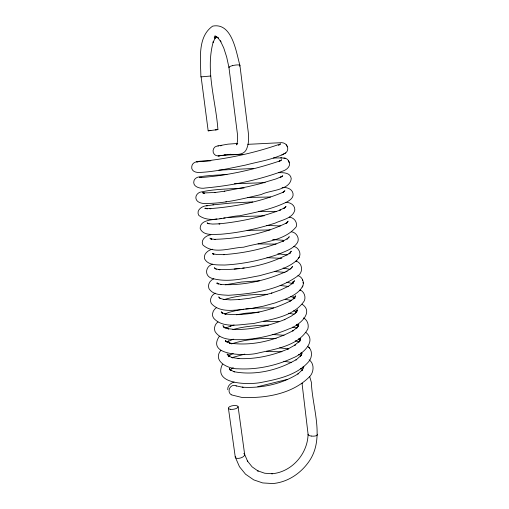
<?xml version="1.0" encoding="UTF-8"?>
<svg xmlns="http://www.w3.org/2000/svg" width="509" height="509" viewBox="0 0 509 509"><rect width="100%" height="100%" fill="white"/><g stroke="black" fill="none" stroke-linecap="round" stroke-linejoin="round"><path stroke-width="0.76" d="M227.727 389.722C227.364 385.917 230.704 383.035 234.07 382.068M297.918 275.534C302.499 276.832 304.993 283.208 302.181 287.051M302.079 383.646L302.015 383.201L308.079 434.215C307.69 453.85 291.702 472.212 271.851 473.758L272.34 473.752L264.693 473.236L257.624 470.774L258.165 471.118L252.108 466.848L247.406 460.989L247.718 461.561L244.657 454.422L238.091 406.64M228.318 356.733L228.7 354.703L228.42 355.874M296.709 312.055L297.606 309.784L295.462 313.13L296.302 312.329L291.46 316.038L284.232 319.76L284.925 319.455C268.771 326.046 251.331 329.787 233.854 329.508L234.738 329.501L227.612 328.617L228.643 328.979L223.992 327.211L224.972 327.917M301.697 354.283L301.996 353.125L300.316 356.281M303.402 367.752L303.816 366.639L301.812 370.609L302.486 369.731L297.873 373.981L298.668 373.46C282.075 384.053 261.772 388.431 242.233 387.19L243.073 387.324L236.093 385.867M290.015 253.361L291.307 251.172L289.01 253.832L290.003 253.132C268.631 265.189 243.2 269.935 218.819 269.573L219.926 269.795L215.231 268.72M298.529 258.178C302.085 254.061 298.567 247.024 293.33 246.331M295.169 296.944L295.678 295.805L293.515 298.955L294.272 298.058L289.43 301.576L290.283 301.029C270.279 310.999 247.24 316.318 224.889 313.989L225.983 314.148L221.256 312.526L222.363 313.054M300.208 339.528L300.717 338.428L298.649 342.093L299.407 341.246L294.679 345.236L295.538 344.765L287.61 349.174L288.253 348.818C272.519 355.67 255.263 359.367 238.078 358.578M286.637 223.311L288.119 221.186L285.74 223.483L286.796 222.84C264.451 233.828 239.084 238.606 214.302 239.351L215.441 239.497L210.726 238.804L211.897 239.306L209.95 238.161L210.981 238.982M291.88 267.6L292.484 266.487L290.696 268.733M298.847 324.685L296.76 328.159L297.428 327.223L292.707 331.028L293.496 330.43C274.16 340.947 251.141 346.317 229.222 343.021L230.278 343.251L225.582 341.297L226.626 341.895M288.565 237.792L289.265 236.704L286.949 239.16L287.865 238.346L282.775 241.247L283.742 240.808C264.674 248.914 244.059 253.189 223.432 254.653L224.354 254.659L217.139 254.57L212.368 253.673L213.576 254.048M293.763 281.751L294.469 280.701L292.249 283.717L293.171 282.959L292.898 281.77L293.108 282.979M215.345 293.171C211.623 294.698 209.167 299.839 211.26 303.453C221.097 314.505 238.657 309.173 251.421 308.518L263.382 306.163L275.083 302.944C283.857 299.604 293.903 296.836 300.393 289.659M299.725 290.645L302.893 286.007M285.225 207.513L286.02 206.463L283.621 208.544L284.614 207.78L279.39 210.351L280.402 209.969C260.71 217.432 239.885 221.752 218.959 223.877L219.894 223.814L212.597 224.068L207.799 223.559M212.762 264.177C205.541 265.927 203.95 275.776 211.738 278.289C227.389 282.883 244.015 278.493 259.59 275.7C272.315 272.035 286.567 269.344 296.772 260.373M296.015 261.327L299.33 257.166M236.736 144.403L237.156 143.901L236.469 144.938L237.461 141.725L237.557 135.076L228.942 67.417L226.677 57.04L223.75 47.973L220.365 40.815L220.912 41.853L217.4 37.157L218.329 38.067L214.893 35.916L216.083 36.546M222.484 364.234C212.075 385.23 250.364 384.721 260.977 382.482C277.933 379.199 297.199 375.19 308.899 361.415C312.532 357.133 312.558 349.448 307.563 346.247M281.865 176.757L282.749 175.745L280.262 177.431L281.324 176.731L275.961 178.945L258.725 184.067L247.272 186.809L224.202 191.244M220.887 350.3C211.852 361.339 229.05 369.241 238.097 368.79C256.625 369.839 275.267 365.844 292.166 358.317L292.821 357.973C301.455 354.83 317.444 341.736 305.96 332.472M278.474 145.504L280.631 143.875C253.667 153.374 224.997 159.432 196.506 161.849L197.861 161.977M210.879 160.723C205.082 161.964 190.538 158.515 191.791 168.587C192.707 171.673 196.105 172.5 198.949 172.475C214.683 171.864 230.113 168.18 245.497 165.094C258.947 161.474 273.333 159.68 285.683 152.923C287.521 151.523 288.247 148.946 287.407 146.789C286.376 143.513 282.902 142.151 279.676 142.774C269.045 143.226 258.413 143.869 247.781 144.308M230.202 370.158L232.212 368.192L231.315 368.783L233.326 367.752M283.933 191.651L284.906 190.741L282.431 192.644L283.551 192.065C260.245 201.895 234.872 206.762 209.714 208.652L210.872 208.722L204.834 208.334L207.36 208.843L205.439 208.111M216.287 37.03L214.83 38.385L215.53 37.361L213.099 42.336L213.405 41.286C205.076 70.331 215.861 100.47 217.909 129.585L215.237 129.929M229.037 355.893L230.068 354.958L229.107 355.467L233.211 353.494M300.558 355.95L301.404 355.199L295.945 360.022L296.671 359.379C277.997 370.399 254.958 375.82 233.485 371.608M227.199 342.201L228.726 340.903L227.886 341.603L233.287 339.166L232.448 339.509M219.303 336.296C205.617 356.739 248.608 355.67 257.255 353.271C274.612 349.117 298.261 346.26 307.83 328.979C309.084 324.965 307.436 319.805 303.44 317.928M280.605 160.672L281.655 159.82L279.091 161.315L280.268 160.799C254.443 169.554 227.377 175.7 200.145 177.565L201.456 177.558L199.534 177.253L200.845 177.603M217.973 321.987C215.014 323.864 213.634 328.343 215.052 331.537C220.963 340.973 234.153 339.548 243.677 339.675L244.282 339.662C259.425 338.491 274.415 335.094 288.406 329.132L289.099 328.839C297.689 326.333 314.963 312.774 302.098 304.217M293.171 282.959L288.202 286.376L280.815 289.875L271.507 293.184L271.94 293.038L261.072 295.983L249.798 298.229L239.007 299.591L239.618 299.534L230.456 299.903L223.254 299.324L224.323 299.616L219.653 298.185M226.575 327.503L225.672 328.12L231.169 325.811L230.291 326.059L234.089 325.047M216.338 307.811C213.042 309.669 211.19 314.855 213.538 318.061C223.152 329.126 240.846 324.157 253.476 323.578C270.724 319.277 293.68 316.973 304.344 300.806C306.036 296.932 304.223 291.562 300.106 289.971M291.084 268.434L286.122 271.653L287.031 271.157C266.347 280.548 243.251 285.823 220.48 284.506L221.6 284.588L216.853 283.322L218.017 283.78M281.808 155.092L285.683 152.923M213.735 278.868C210.001 280.185 207.246 284.957 209.002 288.705C213.106 295.131 221.663 294.819 228.356 295.296C252.343 293.808 278.468 290.232 298.268 275.585C303.485 271.838 302.365 262.708 295.939 261.117M212.418 249.213C208.124 250.104 203.263 253.94 204.529 258.801C208.289 265.825 217.833 264.807 224.533 265.036C243.137 264.082 261.537 260.15 279.104 254.01C285.428 251.16 292.942 249.092 297.129 243.092C300.189 238.746 296.537 232.219 291.288 231.786M224.819 313.964L229.025 312.322L236.507 310.465L243.9 309.262M225.423 299.222C238.918 295.245 253.17 294.329 267.187 294.329M201.112 76.795L208.175 130.832L217.909 129.585M210.815 234.783C206.24 235.304 200.393 239.771 202.805 244.861C213.456 254.926 230.851 247.622 243.614 247.209C260.589 242.259 284.455 241.546 296.289 226.709C297.542 222.07 294.011 217.464 289.214 217.158M233.014 357.35L244.816 354.118M231.474 343.912C245.841 339.287 261.111 337.963 276.145 338.491M232.626 65.61L231.334 65.966A5.65 1.139 -10 0 0 229.241 67.659M232.848 329.609C244.396 326.256 256.498 325.397 268.466 325.092M287.553 379.351L257.808 386.694M207.589 205.693C202.767 205.471 195.583 209.982 198.822 215.428C210.281 223.935 226.785 216.217 239.612 215.778C255.779 212.387 272.315 209.167 287.229 201.793C289.576 200.355 292.401 198.574 293.038 195.679C293.865 189.482 287.222 186.898 282.043 187.516M225.423 284.805L241.527 282.024L259.399 280.834M244.04 188.018C229.26 189.081 214.149 188.89 199.687 192.313C197.295 193.458 195.278 195.914 195.984 198.707C196.697 201.799 200.062 202.983 202.849 203.396C222.516 204.045 241.89 198.955 260.92 194.591L261.41 194.47C269.306 190.181 290.028 190.551 291.237 178.621C290.493 172.424 283.189 172.57 278.474 172.716M225.85 201.825L226.473 201.723M236.367 314.785L245.802 313.226L259.157 312.1M212.857 204.873L231.589 203.008L252.731 201.908M206.45 205.871L213.799 204.72M219.226 155.786L219.602 155.735M214.416 192.599L224.832 191.161M208.175 130.832L210.866 130.482M234.159 269.051L239.574 268.338M219.341 155.773L218.081 155.932L230.552 154.278L229.298 154.437C235.139 154.412 243.945 155.818 246.674 148.863C248.888 143.538 248.882 137.595 248.233 131.952L239.911 65.381C236.271 52.834 232.378 22.211 212.66 26.131C196.996 36.953 200.762 60.399 200.87 76.884L210.688 76.019M216.929 218.921C211.146 220.13 200.152 220.079 200.145 228.35C203.002 236.297 214.181 234.204 220.645 234.267C239.16 232.721 257.446 228.821 275.114 223.127C281.7 219.939 292.936 218.444 294.845 209.956C294.985 204.892 290.175 202.245 285.625 202.327M219.92 218.539L221.409 218.342M223.591 155.27C220.594 155.398 216.949 157.046 214.454 154.482C211.649 151.854 213.233 146.598 217.063 146.058L228.007 144.155L237.754 143.443M221.816 145.612L220.155 145.797M216.745 36.864L214.213 37.112L215.511 36.992M245.732 309.008L254.964 308.117L273.657 307.875M223.655 218.056L225.137 217.916M228.108 217.636L243.817 216.452L264.222 215.829M215.352 192.466L203.155 192.987L204.446 193.197L202.525 192.676L203.746 193.235M242.698 268.084L244.256 267.95M218.444 145.968L217.947 146M226.938 174.447C217.292 175.236 207.507 175.261 197.995 177.132C196.34 177.698 194.769 178.723 194.088 180.396C191.798 186.924 200.635 189.106 205.356 187.999C231.811 185.562 258.292 180.205 283.22 170.922C286.917 169.72 291.294 165.851 288.877 161.665M218.889 170.14L253.692 168.473M234.388 183.768L265.176 182.655M224.539 155.156L242.863 154.322M247.482 197.46L270.527 197.002M247.132 230.392L270.031 229.947M263.745 321.224L278.926 321.561M266.474 351.573L281.941 351.744M273.352 157.987L281.852 157.924M258.693 211.356L276.654 211.496M258.038 243.919L276.101 244.11M266.977 257.675L281.852 258.343M266.557 225.423L280.37 225.951M272.646 239.58L283.265 240.293M272.213 334.477L284.073 335.285M274.357 271.532L285.027 272.385M280.179 285.485L288.418 286.427M283.869 158.102C286.643 157.93 288.724 160.252 289.347 162.765M280.65 157.822L285.193 158.21M277.869 253.724L287.362 254.958M279.67 347.851L288.393 348.875M283.112 268.046L290.035 269.325M283.799 361.275L291.218 362.383M286.752 282.234L292.688 283.634M285.237 299.387L291.81 300.45M238.944 358.635L231.894 357.458L232.874 357.891L228.242 355.797L229.145 356.567L227.09 353.971L227.771 355.002M288.552 313.232L294.278 314.263M292.605 327.153L296.213 327.866M295.214 340.769L299.464 341.914M298.548 354.512L301.36 355.416M290.264 296.448L294.374 297.65M300.297 368.535L302.836 369.515M293.61 310.795L296.321 311.673L295.29 311.215L296.486 312.119M296.238 324.882L297.58 325.359L296.607 324.812L298.395 326.256M209.053 223.858L207.099 222.91L208.27 223.553M234.496 371.914L229.826 369.636L230.8 370.304M231.881 394.99L241.718 397.402C265.622 398.509 293.235 393.966 310.369 375.846C314.04 371.239 314.25 363.369 309.122 359.818M291.695 283.061L292.872 283.818M213.99 254.296L212.692 253.412L213.564 254.385M294.813 298.064L293.057 296.836L293.986 297.491M216.344 269.299L214.365 267.766L215.32 268.65M308.772 347.303L309.682 348.086M218.514 284.105L217.031 282.826L217.807 283.85M298.529 338.79L300.31 340.324M300.762 352.972L301.742 353.876M220.2 298.357L218.698 296.932L219.564 297.867M222.777 313.353L221.269 311.807L221.956 312.87M224.463 327.357L222.936 325.658L224.195 327.802M226.441 341.558L225.423 340.349L226.009 341.444M231.131 370.667L229.483 368.471L229.966 369.591M287.407 146.789L286.312 144.791M309.618 376.399L311.368 382.323C312.297 408.975 326.034 439.967 307.423 463.642C299.095 474.534 286.662 482.341 272.856 483.55L262.714 482.939L253.762 479.892L245.497 474.159L239.478 466.734L235.273 457.127L228.414 408.218M288.336 160.456L288.8 161.531M300.145 339.904L299.674 338.803L300.049 341.145M302.384 279.295L302.658 280.51M303.071 282.323L303.351 283.564M298.159 325.296L297.899 324.106L298.255 326.32M294.724 296.804L294.946 298.109M296.295 310.509L296.524 311.896M301.322 352.852L301.627 354.83M302.995 366.868L303.211 368.249M243.779 453.5A4.829 2.259 -17 0 1 244.282 455.714A4.912 2.297 -17 0 1 238.027 458.386A4.829 2.259 -17 0 1 235.311 456.503M317.374 434.202A4.651 1.724 1.5 0 1 315.879 435.806A4.651 1.724 1.5 0 1 311.317 436.041M311.209 436.06A4.651 1.724 1.5 0 1 308.079 434.215M231.69 394.863A5.045 4.339 -61.4 0 1 229.712 388.144A5.045 4.339 -61.4 0 1 236.411 386.051M225.093 154.73A4.937 1.152 85 0 1 224.221 154.87M239.345 66.062A5.65 1.139 -10 0 0 239.637 65.133L239.001 64.974A5.65 1.139 -10 0 0 232.492 65.623M230.157 409.268A4.905 1.832 -8.6 0 0 238.04 407.13A4.905 1.832 -8.6 0 0 231.563 405.928A4.905 1.832 -8.6 0 0 230.157 409.268"/></g></svg>
